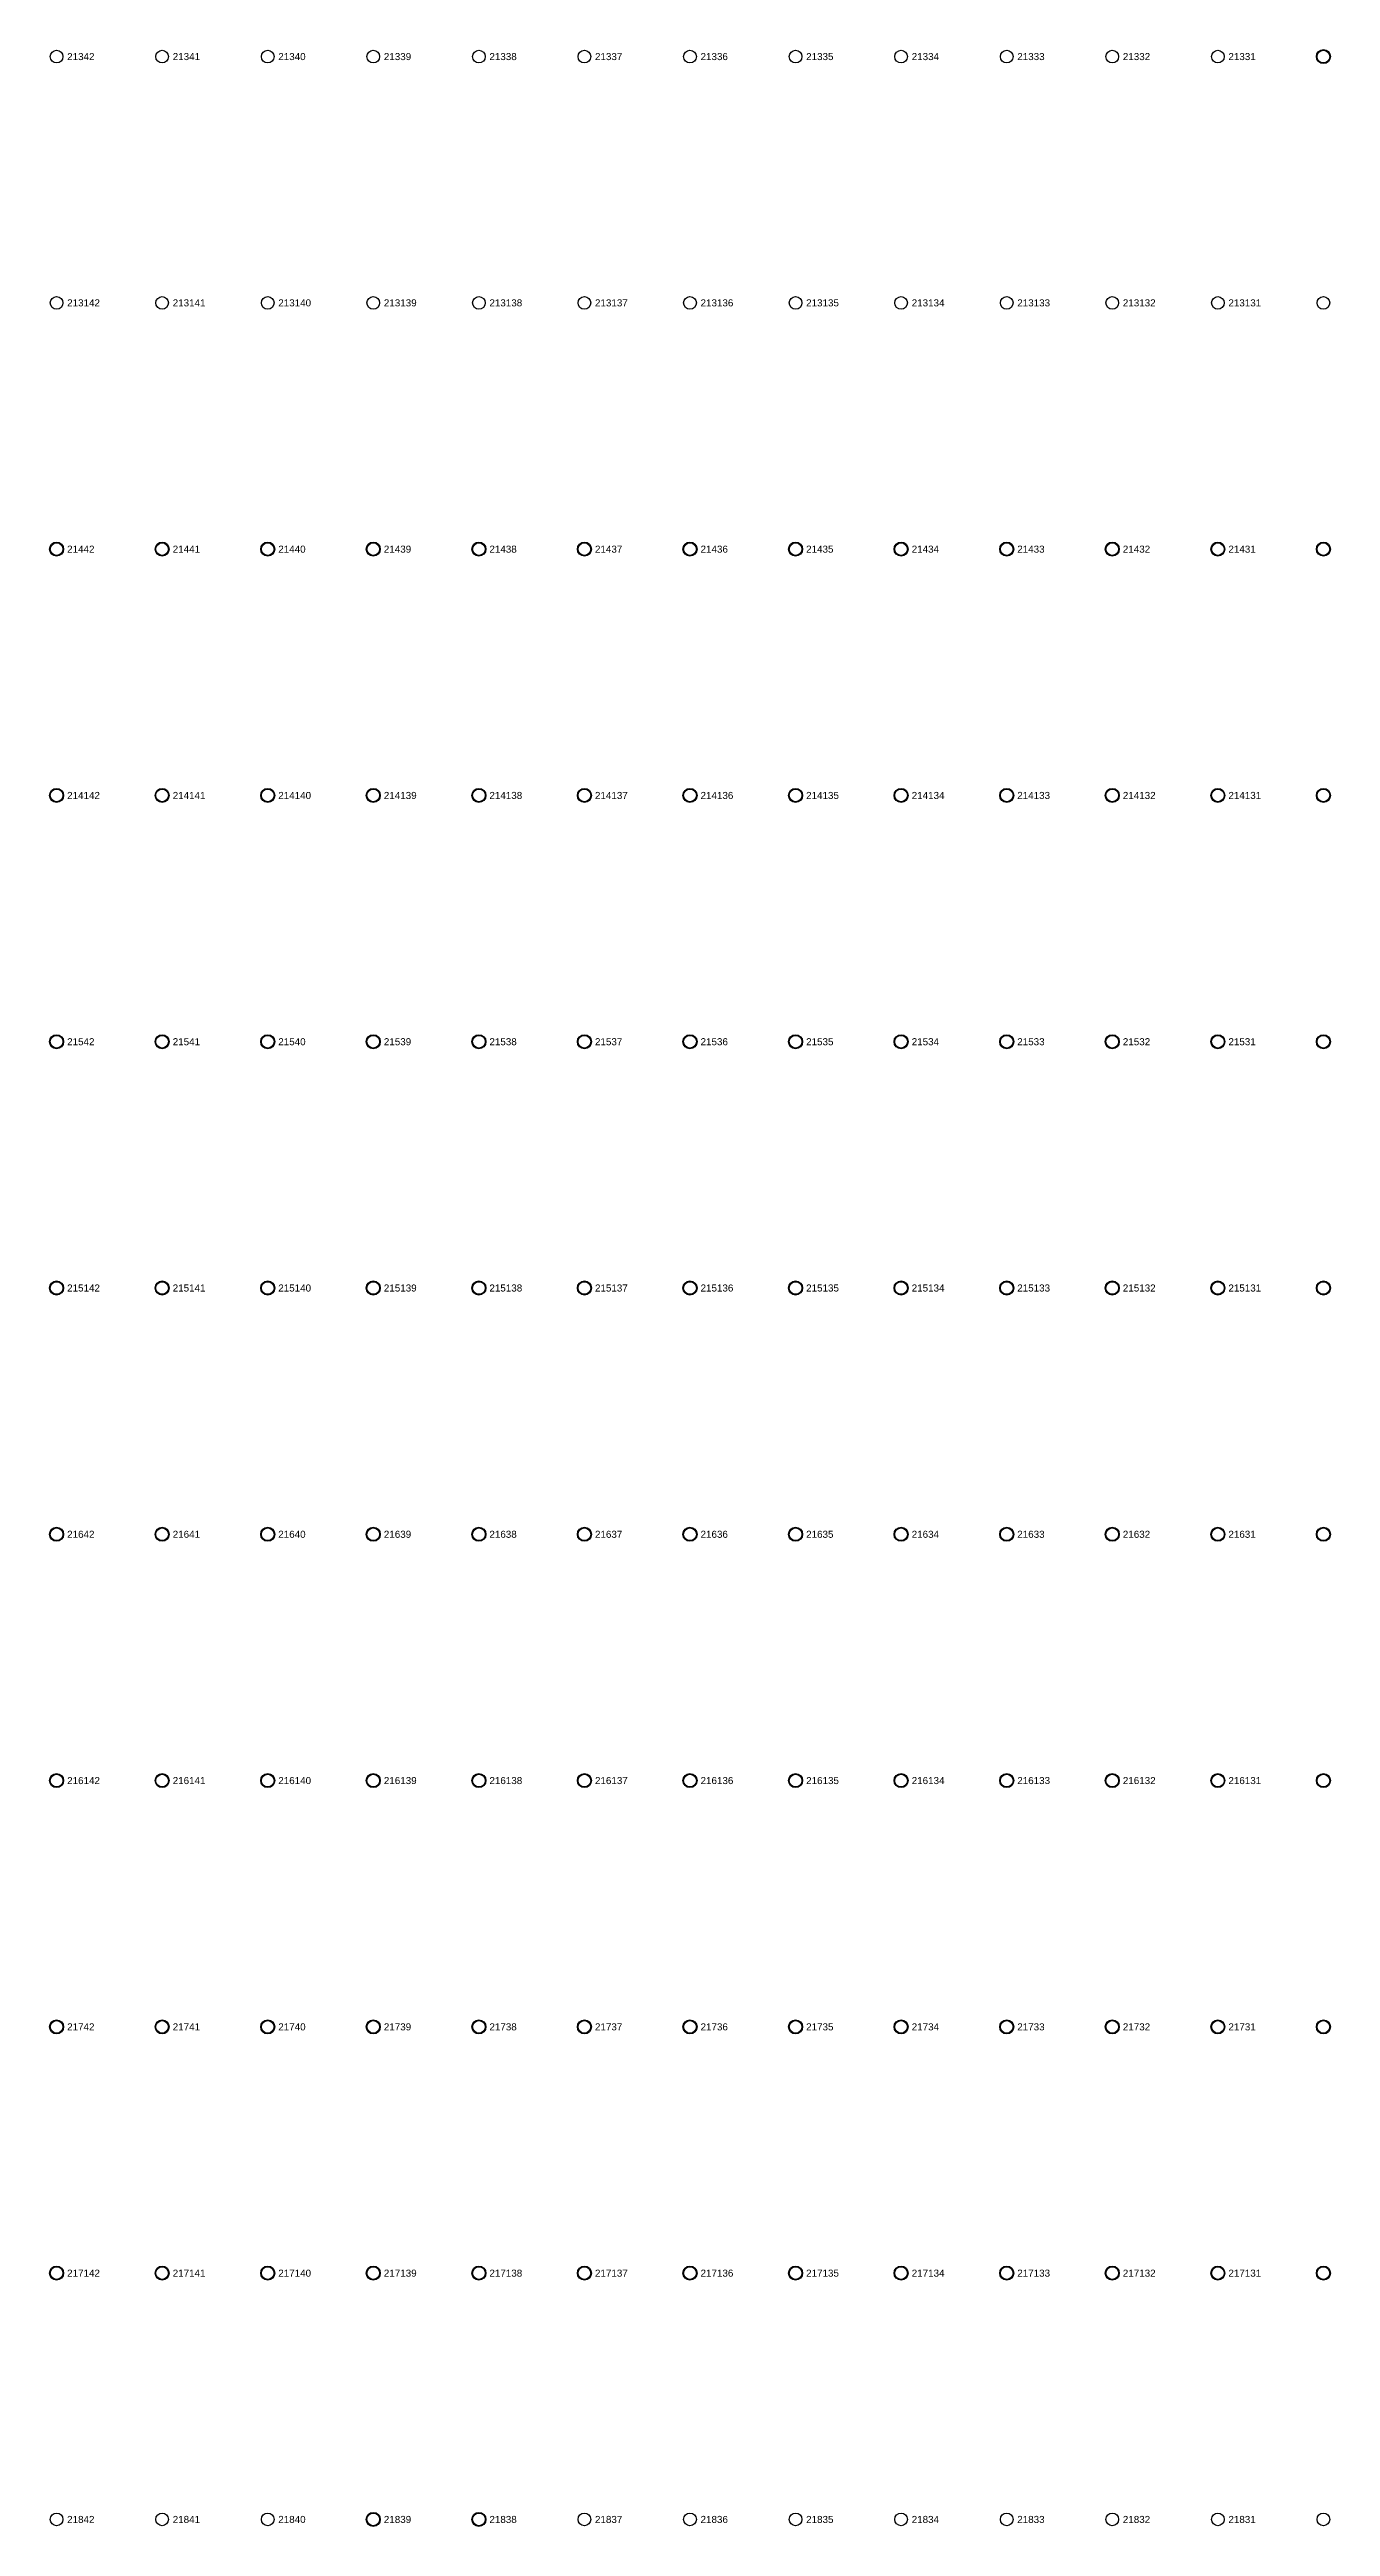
# Model space of a CAD drawing. Extents: x -5 to 376, y -217 to 241.
# Drawn here: x 186.7 to 232.9, y -94.9 to -5.5 of the extents above; entities that cross this region are included whole.
import ezdxf

# ---------------------------------------------------------------- set-up
doc = ezdxf.new("R2010")
doc.units = 0
for name, color, linetype in [('FIXTURE_INTERFACE_PIN', 4, 'CONTINUOUS'), ('GROUND_INTERFACE_PIN', 6, 'CONTINUOUS'), ('TESTER_INTERFACE_PIN', 144, 'CONTINUOUS'), ('TESTER_INTERFACE_PIN_LABEL', 144, 'CONTINUOUS')]:
    doc.layers.add(name, color=color, linetype=linetype)
doc.styles.get("Standard").update_dxf_attribs({"font": 'arial.ttf'})

msp = doc.modelspace()

# ---------------------------------------------------------------- linework, layer by layer
at = {"layer": 'FIXTURE_INTERFACE_PIN'}
for centre in [(232.69194, -5.7785), (186.97194, -23.5585), (190.78194, -23.5585), (202.21194, -23.5585), (206.02194, -23.5585), (209.83194, -23.5585), (213.64194, -23.5585), (217.45194, -23.5585), (221.26194, -23.5585), (225.07194, -23.5585), (228.88194, -23.5585), (232.69194, -23.5585), (186.97194, -32.4485), (190.78194, -32.4485), (202.21194, -32.4485), (206.02194, -32.4485), (209.83194, -32.4485), (213.64194, -32.4485), (217.45194, -32.4485), (221.26194, -32.4485), (225.07194, -32.4485), (228.88194, -32.4485), (232.69194, -32.4485), (186.97194, -41.3385), (190.78194, -41.3385), (202.21194, -41.3385), (206.02194, -41.3385), (209.83194, -41.3385), (213.64194, -41.3385), (217.45194, -41.3385), (221.26194, -41.3385), (225.07194, -41.3385), (228.88194, -41.3385), (232.69194, -41.3385), (186.97194, -50.2285), (190.78194, -50.2285), (202.21194, -50.2285), (206.02194, -50.2285), (209.83194, -50.2285), (213.64194, -50.2285), (217.45194, -50.2285), (221.26194, -50.2285), (225.07194, -50.2285), (228.88194, -50.2285), (232.69194, -50.2285), (186.97194, -59.1185), (190.78194, -59.1185), (202.21194, -59.1185), (206.02194, -59.1185), (209.83194, -59.1185), (213.64194, -59.1185), (217.45194, -59.1185), (221.26194, -59.1185), (225.07194, -59.1185), (228.88194, -59.1185), (232.69194, -59.1185), (186.97194, -68.0085), (190.78194, -68.0085), (202.21194, -68.0085), (206.02194, -68.0085), (209.83194, -68.0085), (213.64194, -68.0085), (217.45194, -68.0085), (221.26194, -68.0085), (225.07194, -68.0085), (228.88194, -68.0085), (232.69194, -68.0085), (186.97194, -76.8985), (190.78194, -76.8985), (202.21194, -76.8985), (206.02194, -76.8985), (209.83194, -76.8985), (213.64194, -76.8985), (217.45194, -76.8985), (221.26194, -76.8985), (225.07194, -76.8985), (228.88194, -76.8985), (232.69194, -76.8985), (186.97194, -85.7885), (190.78194, -85.7885), (202.21194, -85.7885), (206.02194, -85.7885), (209.83194, -85.7885), (213.64194, -85.7885), (217.45194, -85.7885), (221.26194, -85.7885), (225.07194, -85.7885), (228.88194, -85.7885), (232.69194, -85.7885), (198.40194, -94.6785), (202.21194, -94.6785)]:
    msp.add_circle(centre, 0.254, dxfattribs=at)
at = {"layer": 'GROUND_INTERFACE_PIN'}
for centre in [(194.59194, -23.5585), (198.40194, -23.5585), (194.59194, -32.4485), (198.40194, -32.4485), (194.59194, -41.3385), (198.40194, -41.3385), (194.59194, -50.2285), (198.40194, -50.2285), (194.59194, -59.1185), (198.40194, -59.1185), (194.59194, -68.0085), (198.40194, -68.0085), (194.59194, -76.8985), (198.40194, -76.8985), (194.59194, -85.7885), (198.40194, -85.7885)]:
    msp.add_circle(centre, 0.254, dxfattribs=at)
at = {"layer": 'TESTER_INTERFACE_PIN'}
for centre in [(186.97194, -5.7785), (190.78194, -5.7785), (194.59194, -5.7785), (198.40194, -5.7785), (202.21194, -5.7785), (206.02194, -5.7785), (209.83194, -5.7785), (213.64194, -5.7785), (217.45194, -5.7785), (221.26194, -5.7785), (225.07194, -5.7785), (228.88194, -5.7785), (232.69194, -5.7785), (186.97194, -14.6685), (190.78194, -14.6685), (194.59194, -14.6685), (198.40194, -14.6685), (202.21194, -14.6685), (206.02194, -14.6685), (209.83194, -14.6685), (213.64194, -14.6685), (217.45194, -14.6685), (221.26194, -14.6685), (225.07194, -14.6685), (228.88194, -14.6685), (232.69194, -14.6685), (186.97194, -23.5585), (190.78194, -23.5585), (194.59194, -23.5585), (198.40194, -23.5585), (202.21194, -23.5585), (206.02194, -23.5585), (209.83194, -23.5585), (213.64194, -23.5585), (217.45194, -23.5585), (221.26194, -23.5585), (225.07194, -23.5585), (228.88194, -23.5585), (232.69194, -23.5585), (186.97194, -32.4485), (190.78194, -32.4485), (194.59194, -32.4485), (198.40194, -32.4485), (202.21194, -32.4485), (206.02194, -32.4485), (209.83194, -32.4485), (213.64194, -32.4485), (217.45194, -32.4485), (221.26194, -32.4485), (225.07194, -32.4485), (228.88194, -32.4485), (232.69194, -32.4485), (186.97194, -41.3385), (190.78194, -41.3385), (194.59194, -41.3385), (198.40194, -41.3385), (202.21194, -41.3385), (206.02194, -41.3385), (209.83194, -41.3385), (213.64194, -41.3385), (217.45194, -41.3385), (221.26194, -41.3385), (225.07194, -41.3385), (228.88194, -41.3385), (232.69194, -41.3385), (186.97194, -50.2285), (190.78194, -50.2285), (194.59194, -50.2285), (198.40194, -50.2285), (202.21194, -50.2285), (206.02194, -50.2285), (209.83194, -50.2285), (213.64194, -50.2285), (217.45194, -50.2285), (221.26194, -50.2285), (225.07194, -50.2285), (228.88194, -50.2285), (232.69194, -50.2285), (186.97194, -59.1185), (190.78194, -59.1185), (194.59194, -59.1185), (198.40194, -59.1185), (202.21194, -59.1185), (206.02194, -59.1185), (209.83194, -59.1185), (213.64194, -59.1185), (217.45194, -59.1185), (221.26194, -59.1185), (225.07194, -59.1185), (228.88194, -59.1185), (232.69194, -59.1185), (186.97194, -68.0085), (190.78194, -68.0085), (194.59194, -68.0085), (198.40194, -68.0085), (202.21194, -68.0085), (206.02194, -68.0085), (209.83194, -68.0085), (213.64194, -68.0085), (217.45194, -68.0085), (221.26194, -68.0085), (225.07194, -68.0085), (228.88194, -68.0085), (232.69194, -68.0085), (186.97194, -76.8985), (190.78194, -76.8985), (194.59194, -76.8985), (198.40194, -76.8985), (202.21194, -76.8985), (206.02194, -76.8985), (209.83194, -76.8985), (213.64194, -76.8985), (217.45194, -76.8985), (221.26194, -76.8985), (225.07194, -76.8985), (228.88194, -76.8985), (232.69194, -76.8985), (186.97194, -85.7885), (190.78194, -85.7885), (194.59194, -85.7885), (198.40194, -85.7885), (202.21194, -85.7885), (206.02194, -85.7885), (209.83194, -85.7885), (213.64194, -85.7885), (217.45194, -85.7885), (221.26194, -85.7885), (225.07194, -85.7885), (228.88194, -85.7885), (232.69194, -85.7885), (186.97194, -94.6785), (190.78194, -94.6785), (194.59194, -94.6785), (198.40194, -94.6785), (202.21194, -94.6785), (206.02194, -94.6785), (209.83194, -94.6785), (213.64194, -94.6785), (217.45194, -94.6785), (221.26194, -94.6785), (225.07194, -94.6785), (228.88194, -94.6785), (232.69194, -94.6785)]:
    msp.add_circle(centre, 0.2286, dxfattribs=at)

# ---------------------------------------------------------------- texts
at = {"layer": 'TESTER_INTERFACE_PIN_LABEL'}
for s, p in [('21342', (187.35294, -5.9055)), ('21341', (191.16294, -5.9055)), ('21340', (194.97294, -5.9055)), ('21339', (198.78294, -5.9055)), ('21338', (202.59294, -5.9055)), ('21337', (206.40294, -5.9055)), ('21336', (210.21294, -5.9055)), ('21335', (214.02294, -5.9055)), ('21334', (217.83294, -5.9055)), ('21333', (221.64294, -5.9055)), ('21332', (225.45294, -5.9055)), ('21331', (229.26294, -5.9055)), ('213142', (187.35294, -14.7955)), ('213141', (191.16294, -14.7955)), ('213140', (194.97294, -14.7955)), ('213139', (198.78294, -14.7955)), ('213138', (202.59294, -14.7955)), ('213137', (206.40294, -14.7955)), ('213136', (210.21294, -14.7955)), ('213135', (214.02294, -14.7955)), ('213134', (217.83294, -14.7955)), ('213133', (221.64294, -14.7955)), ('213132', (225.45294, -14.7955)), ('213131', (229.26294, -14.7955)), ('21442', (187.35294, -23.6855)), ('21441', (191.16294, -23.6855)), ('21440', (194.97294, -23.6855)), ('21439', (198.78294, -23.6855)), ('21438', (202.59294, -23.6855)), ('21437', (206.40294, -23.6855)), ('21436', (210.21294, -23.6855)), ('21435', (214.02294, -23.6855)), ('21434', (217.83294, -23.6855)), ('21433', (221.64294, -23.6855)), ('21432', (225.45294, -23.6855)), ('21431', (229.26294, -23.6855)), ('214142', (187.35294, -32.5755)), ('214141', (191.16294, -32.5755)), ('214140', (194.97294, -32.5755)), ('214139', (198.78294, -32.5755)), ('214138', (202.59294, -32.5755)), ('214137', (206.40294, -32.5755)), ('214136', (210.21294, -32.5755)), ('214135', (214.02294, -32.5755)), ('214134', (217.83294, -32.5755)), ('214133', (221.64294, -32.5755)), ('214132', (225.45294, -32.5755)), ('214131', (229.26294, -32.5755)), ('21542', (187.35294, -41.4655)), ('21541', (191.16294, -41.4655)), ('21540', (194.97294, -41.4655)), ('21539', (198.78294, -41.4655)), ('21538', (202.59294, -41.4655)), ('21537', (206.40294, -41.4655)), ('21536', (210.21294, -41.4655)), ('21535', (214.02294, -41.4655)), ('21534', (217.83294, -41.4655)), ('21533', (221.64294, -41.4655)), ('21532', (225.45294, -41.4655)), ('21531', (229.26294, -41.4655)), ('215142', (187.35294, -50.3555)), ('215141', (191.16294, -50.3555)), ('215140', (194.97294, -50.3555)), ('215139', (198.78294, -50.3555)), ('215138', (202.59294, -50.3555)), ('215137', (206.40294, -50.3555)), ('215136', (210.21294, -50.3555)), ('215135', (214.02294, -50.3555)), ('215134', (217.83294, -50.3555)), ('215133', (221.64294, -50.3555)), ('215132', (225.45294, -50.3555)), ('215131', (229.26294, -50.3555)), ('21642', (187.35294, -59.2455)), ('21641', (191.16294, -59.2455)), ('21640', (194.97294, -59.2455)), ('21639', (198.78294, -59.2455)), ('21638', (202.59294, -59.2455)), ('21637', (206.40294, -59.2455)), ('21636', (210.21294, -59.2455)), ('21635', (214.02294, -59.2455)), ('21634', (217.83294, -59.2455)), ('21633', (221.64294, -59.2455)), ('21632', (225.45294, -59.2455)), ('21631', (229.26294, -59.2455)), ('216142', (187.35294, -68.1355)), ('216141', (191.16294, -68.1355)), ('216140', (194.97294, -68.1355)), ('216139', (198.78294, -68.1355)), ('216138', (202.59294, -68.1355)), ('216137', (206.40294, -68.1355)), ('216136', (210.21294, -68.1355)), ('216135', (214.02294, -68.1355)), ('216134', (217.83294, -68.1355)), ('216133', (221.64294, -68.1355)), ('216132', (225.45294, -68.1355)), ('216131', (229.26294, -68.1355)), ('21742', (187.35294, -77.0255)), ('21741', (191.16294, -77.0255)), ('21740', (194.97294, -77.0255)), ('21739', (198.78294, -77.0255)), ('21738', (202.59294, -77.0255)), ('21737', (206.40294, -77.0255)), ('21736', (210.21294, -77.0255)), ('21735', (214.02294, -77.0255)), ('21734', (217.83294, -77.0255)), ('21733', (221.64294, -77.0255)), ('21732', (225.45294, -77.0255)), ('21731', (229.26294, -77.0255)), ('217142', (187.35294, -85.9155)), ('217141', (191.16294, -85.9155)), ('217140', (194.97294, -85.9155)), ('217139', (198.78294, -85.9155)), ('217138', (202.59294, -85.9155)), ('217137', (206.40294, -85.9155)), ('217136', (210.21294, -85.9155)), ('217135', (214.02294, -85.9155)), ('217134', (217.83294, -85.9155)), ('217133', (221.64294, -85.9155)), ('217132', (225.45294, -85.9155)), ('217131', (229.26294, -85.9155)), ('21842', (187.35294, -94.8055)), ('21841', (191.16294, -94.8055)), ('21840', (194.97294, -94.8055)), ('21839', (198.78294, -94.8055)), ('21838', (202.59294, -94.8055)), ('21837', (206.40294, -94.8055)), ('21836', (210.21294, -94.8055)), ('21835', (214.02294, -94.8055)), ('21834', (217.83294, -94.8055)), ('21833', (221.64294, -94.8055)), ('21832', (225.45294, -94.8055)), ('21831', (229.26294, -94.8055))]:
    msp.add_text(s, height=0.254, dxfattribs=at).set_placement(p)

doc.saveas('drawing.dxf')
